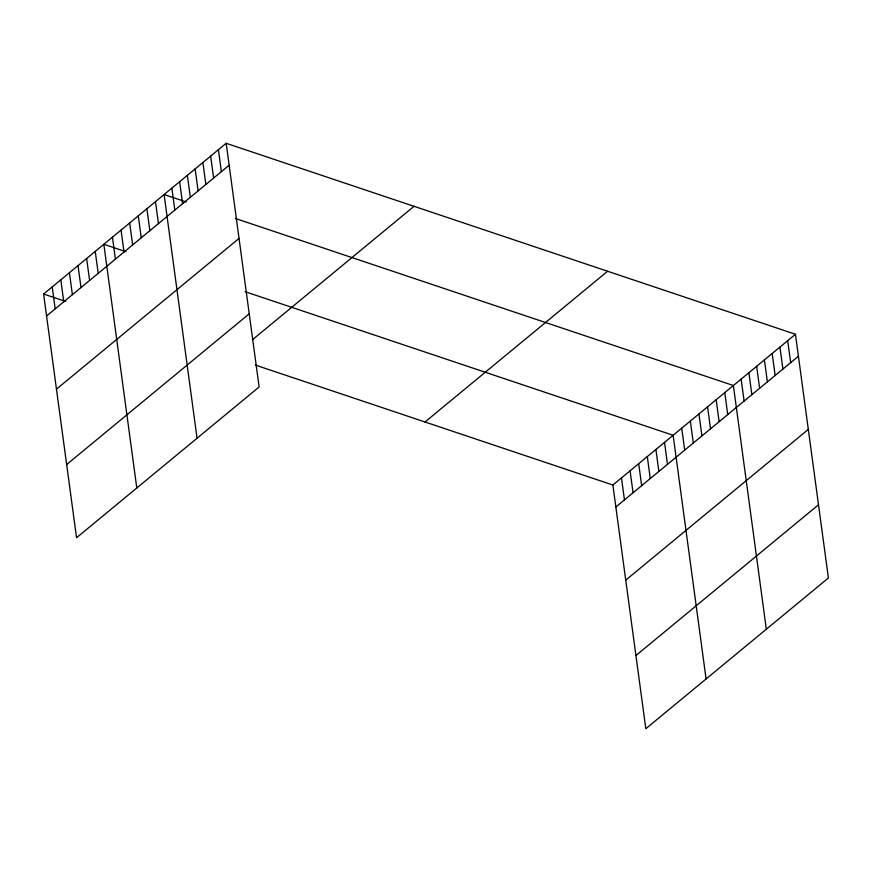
<?xml version="1.0" encoding="UTF-8"?>
<svg xmlns="http://www.w3.org/2000/svg" width="872" height="872" viewBox="0 0 872 872"><rect width="100%" height="100%" fill="white"/><g stroke="black" fill="none" stroke-linecap="round" stroke-linejoin="round"><path stroke-width="1.31" d="M226.175 143.291L259.126 386.983L76.551 537.73L43.6 294.028L226.175 143.291L795.449 334.27L828.4 577.973L645.825 728.709L612.874 485.017L795.449 334.27M46.565 315.991L229.14 165.244M56.462 389.163L239.037 238.416M66.654 464.558L249.229 313.811M252.499 339.688L414.037 206.315M425.013 421.993L607.588 271.247M615.85 506.97L798.425 356.234M625.736 580.142L808.311 429.406M635.928 655.537L818.503 504.79M186.205 201.955L164.1 194.543L197.05 438.235M235.309 218.436L733.374 385.522L766.325 629.224M125.95 251.703L103.844 244.291L136.795 487.982M245.054 291.662L673.13 435.27L706.08 678.961M43.6 294.028L65.705 301.45M255.496 365.117L612.874 485.017M787.688 340.68L790.664 362.632M779.928 347.089L782.903 369.041M772.178 353.487L775.143 375.451M764.417 359.896L767.382 381.86M756.656 366.305L759.621 388.258M748.895 372.715L751.86 394.667M741.135 379.113L744.099 401.076M724.774 392.629L727.739 414.592M716.163 399.736L719.128 421.699M707.552 406.843L710.527 428.806M698.952 413.949L701.916 435.902M690.341 421.056L693.305 443.009M681.73 428.163L684.705 450.115M664.519 442.377L667.483 464.329M655.908 449.483L658.883 471.436M647.307 456.59L650.272 478.543M638.696 463.697L641.661 485.65M630.085 470.804L633.061 492.756M621.485 477.911L624.45 499.863M218.414 149.701L221.379 171.653M210.653 156.099L213.629 178.062M202.893 162.508L205.868 184.461M195.132 168.917L198.108 190.87M187.382 175.327L190.347 197.279M179.621 181.725L182.586 203.688M171.86 188.134L174.825 210.087M155.489 201.65L158.464 223.603M146.888 208.757L149.853 230.709M138.277 215.864L141.242 237.816M129.666 222.97L132.642 244.923M121.066 230.077L124.031 252.03M112.455 237.184L115.42 259.137M95.244 251.398L98.209 273.35M86.633 258.504L89.609 280.457M78.033 265.611L80.998 287.564M69.422 272.718L72.387 294.671M60.811 279.825L63.787 301.777M52.211 286.921L55.176 308.884"/></g></svg>
